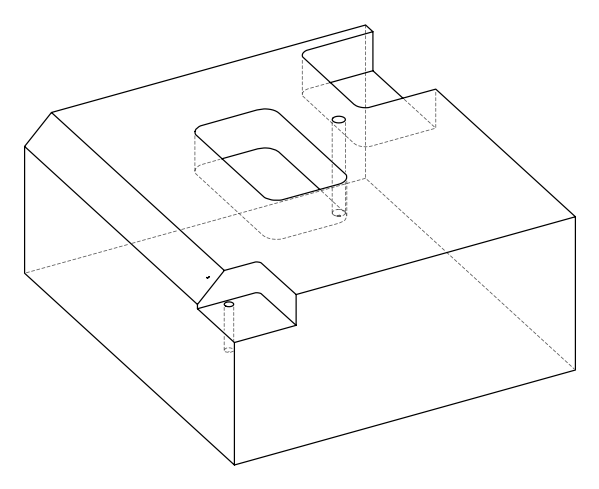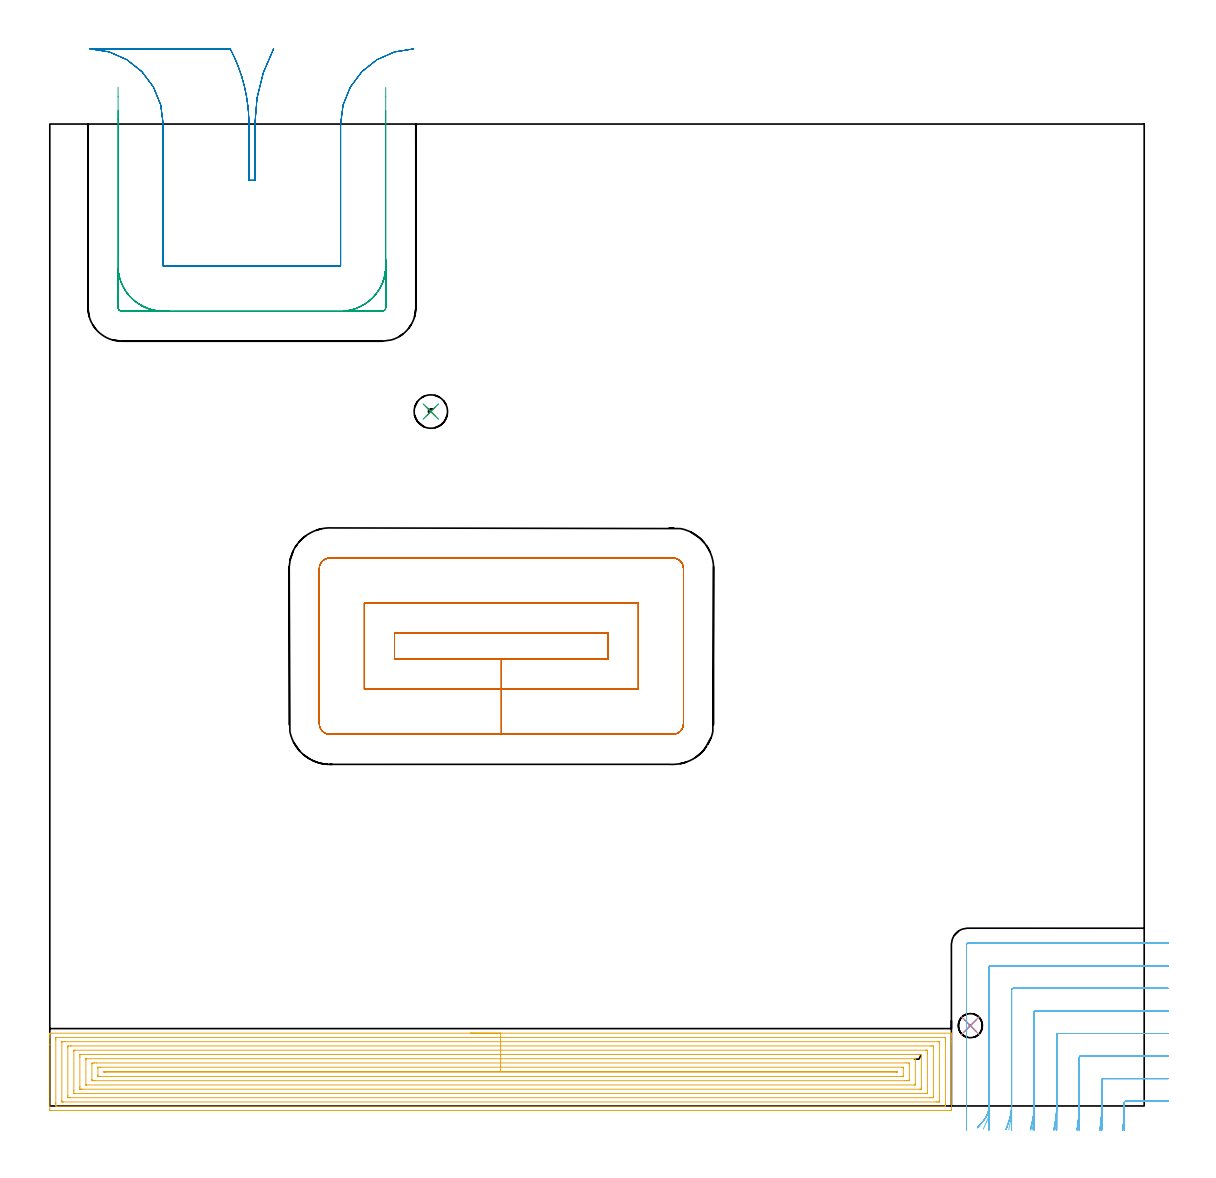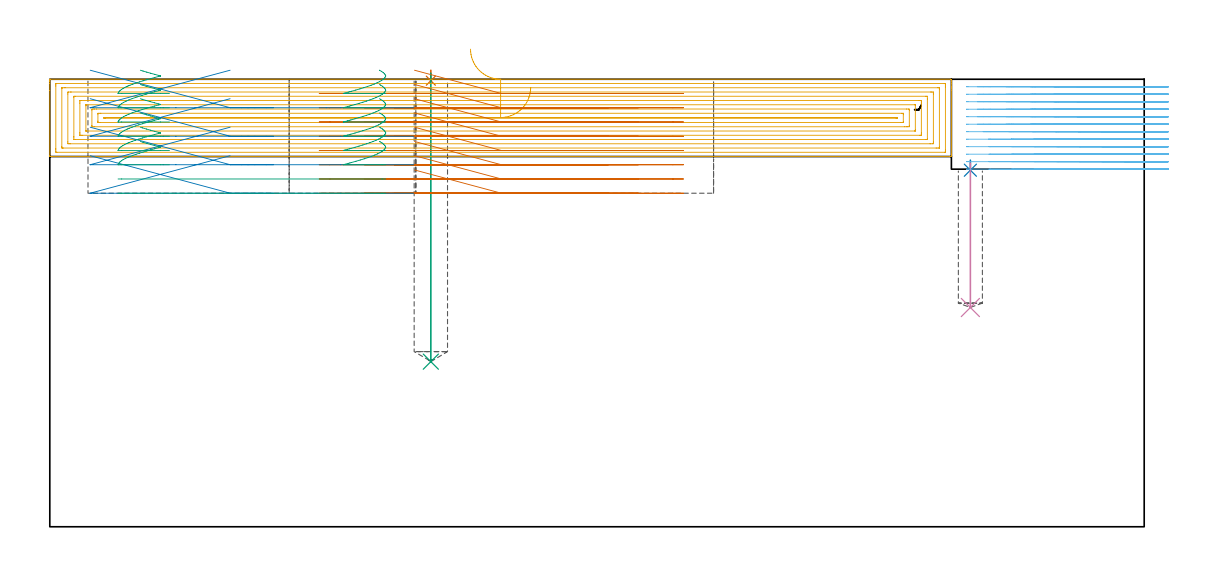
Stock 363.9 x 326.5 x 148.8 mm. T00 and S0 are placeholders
(PLAN: 9 operations, 7 tool changes, 62.7 min)
(1 SPOT_DRILL | STEP1POCKET | NXT0321_9005460120000 | 0.03 min | 1 mm3)
(2 SPOT_DRILL_1 | STEP1POCKET_1 | NXT0321_9005460120000 | 0.03 min | 3255 mm3)
(3 DRILL_BLIND_HOLE_INTO_CENTER | STEP1POCKET | UGT0301_506 | 0.39 min | 8843 mm3)
(4 DRILL_BLIND_HOLE_INTO_CENTER_1 | STEP1POCKET_1 | NXT0301_051 | 0.2 min | 2279 mm3)
(5 AREA_MILL | FG_CHAMFER_SURFACE | UGT0205_001 | 24.21 min | 101727 mm3)
(6 MILL_CORNER_NOTCH_RECTANGULAR | CORNER_NOTCH_RECTANGULAR | NXT0201_013 | Follow Part, ap 2.5, ae 75% | 16.82 min | 107083 mm3)
(7 MILL_RECTANGULAR_POCKET | POCKET_RECTANGULAR_STRAIGHT | UGT0201_094 | Follow Part, ap 5, ae 75% | 13.44 min | 414448 mm3)
(8 MILL_RECTANGULAR_POCKET_1 | POCKET_RECTANGULAR_STRAIGHT_1 | UGT0201_021 | Follow Part, ap 12.5, ae 75% | 4.36 min | 286259 mm3)
(9 MILL_SLOT | SLOT_PARTIAL_RECTANGULAR | UGT0201_094 | Follow Part, ap 5, ae 75% | 3.25 min | 9981 mm3)
(TOOL NXT0321_9005460120000 | NC Spot Drill, 142deg, 12mm, Carbide, Uncoated | D12 PA142 FL30 Z2)
(TOOL UGT0301_506 | Carbide Drill 11.1 mm | D11.1 PA118 FL94 Z2)
(TOOL NXT0301_051 | Carbide Drill 8mm [860.1-0800-040A1-MM 2214] | D8 PA140 FL53 Z2)
(TOOL UGT0205_001 | Chamfer Mill 20 x 3 x 45 deg. | D20 FL50 Z2)
(TOOL NXT0201_013 | ENDMILL 10mm | D10 FL30 Z4)
(TOOL UGT0201_094 | End mill 20 mm | D20 FL38 Z4)
(TOOL UGT0201_021 | End Mill 50 mm R6 | D50 R6 FL50 Z4)
(OP 1 SPOT_DRILL)
G17 G21 G94 G90
T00 M6
G54
G17 G0 G90 X126.7 Y230.9 S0 M3
G43 Z158.8 H0
G94 G81 G98 Z148.322 F250. R151.8
G80
M5
M2
(OP 2 SPOT_DRILL_1)
G17 G21 G94 G90
T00 M6
G54
G17 G0 G90 X306.1 Y26.7 S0 M3
G43 Z158.8 H0
G94 G81 G98 Z118.556 F250. R121.9
G80
M5
M2
(OP 3 DRILL_BLIND_HOLE_INTO_CENTER)
G17 G21 G94 G90
T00 M6
G54
G17 G0 G90 X126.7 Y230.9 S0 M3
G43 Z158.8 H0
G94 G81 G98 Z54.9 F250. R150.8
G80
M5
M2
(OP 4 DRILL_BLIND_HOLE_INTO_CENTER_1)
G17 G21 G94 G90
T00 M6
G54
G17 G0 G90 X306.1 Y26.7 S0 M3
G43 Z158.8 H1
G94 G81 G98 Z72.9 F250. R120.9
G80
M5
M2
(OP 5 AREA_MILL)
G17 G21 G94 G90
T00 M6
G54
G17 G0 G90 X139.9 Y24.2 S1061 M3
G43 Z158.8 H0
G94 G1 X139.938 Z157.928 F250.
X140.052 Z157.063
X140.241 Z156.212
X140.503 Z155.38
X140.837 Z154.574
X141.24 Z153.8
X141.708 Z153.064
X142.24 Z152.372
X142.829 Z151.729
X143.472 Z151.139
X144.164 Z150.608
X144.9 Z150.14
X145.674 Z149.737
X146.48 Z149.403
X147.312 Z149.141
X148.164 Z148.952
X149.028 Z148.838
X149.9 Z148.8
X299.625
X299.79 Y24.205 Z148.795
X299.793 Y24.185 Z148.776
X299.8 Y23.817 Z148.416
Y23.541 Z148.14
Y22.836 Z147.431
Y21.6 Z146.197
Y21.069 Z145.663
Y20.451 Z145.046
Y-0.754 Z123.844
X299.797 Y-1.019 Z123.578
X299.791 Y-1.492 Z123.106
X299.657 Y-1.496 Z123.102
X299.175 Y-1.5 Z123.1
X0.625
X0.214 Y-1.496 Z123.102
X0.01 Y-1.492 Z123.106
X0. Y-1.285 Z123.313
Y20.451 Z145.046
Y22.836 Z147.431
Y23.541 Z148.14
Y23.817 Z148.416
X0.007 Y24.185 Z148.776
X0.009 Y24.197 Z148.788
X0.178 Y24.2 Z148.8
X149.9
Y22.786 Z147.386
X297.439 Y22.785 Z147.385
X297.778 Y22.779 Z147.379
X297.79 Y22.669 Z147.269
X297.797 Y22.431 Z147.031
X297.799 Y21.952 Z146.552
X297.8 Y21.544 Z146.144
Y0.748 Z125.348
X297.798 Y0.341 Z124.941
X297.79 Y-0.068 Z124.532
X297.787 Y-0.08 Z124.52
X297.781 Y-0.082 Z124.518
X297.756 Y-0.084 Z124.516
X297.703 Y-0.085 Z124.515
X297.598 Y-0.086 Z124.514
X2.361 Y-0.085 Z124.515
X2.022 Y-0.079 Z124.521
X2.01 Y0.031 Z124.631
X2.003 Y0.269 Z124.869
X2.001 Y0.748 Z125.348
X2. Y1.156 Z125.756
Y21.952 Z146.552
X2.002 Y22.359 Z146.959
X2.01 Y22.768 Z147.368
X2.013 Y22.78 Z147.38
X2.019 Y22.782 Z147.382
X2.044 Y22.784 Z147.384
X2.097 Y22.785 Z147.385
X2.202 Y22.786 Z147.386
X149.9
Y21.371 Z145.971
X295.294
X295.599 Y21.369 Z145.969
X295.701 Y21.368 Z145.968
X295.774 Y21.365 Z145.965
X295.79 Y21.267 Z145.867
X295.795 Y21.069 Z145.669
X295.799 Y20.872 Z145.472
Y1.631 Z126.231
X295.797 Y1.436 Z126.036
X295.79 Y1.368 Z125.968
X295.782 Y1.335 Z125.935
X295.752 Y1.334 Z125.934
X295.599 Y1.331 Z125.931
X295.011 Y1.329 Z125.929
X294.705
X4.506
X4.201 Y1.331 Z125.931
X4.099 Y1.332 Z125.932
X4.026 Y1.335 Z125.935
X4.01 Y1.433 Z126.033
X4.005 Y1.631 Z126.231
X4.001 Y1.829 Z126.429
Y21.069 Z145.669
X4.003 Y21.264 Z145.864
X4.01 Y21.332 Z145.932
X4.018 Y21.365 Z145.965
X4.048 Y21.366 Z145.966
X4.201 Y21.369 Z145.969
X4.789 Y21.371 Z145.971
X5.095
X149.9
Y19.957 Z144.557
X292.918
X293.15 Y19.956 Z144.556
X293.671 Y19.95 Z144.55
X293.79 Y19.946 Z144.546
X293.794 Y19.74 Z144.34
X293.8 Y19.313 Z143.913
Y3.41 Z128.01
X293.794 Y2.962 Z127.562
X293.79 Y2.751 Z127.351
X293.576 Y2.747 Z127.347
X292.918 Y2.743 Z127.343
X292.687
X6.882
X6.65 Y2.744 Z127.344
X6.129 Y2.75 Z127.35
X6.01 Y2.754 Z127.354
X6.006 Y2.96 Z127.56
X6. Y3.387 Z127.987
Y19.29 Z143.89
X6.006 Y19.738 Z144.338
X6.01 Y19.949 Z144.549
X6.224 Y19.953 Z144.553
X6.882 Y19.957 Z144.557
X7.113
X149.9
Y18.543 Z143.143
X291.256
X291.509 Y18.541 Z143.141
X291.677 Y18.538 Z143.138
X291.791 Y18.534 Z143.134
X291.793 Y18.512 Z143.112
X291.796 Y18.418 Z143.018
X291.8 Y17.756 Z142.356
Y17.535 Z142.135
Y4.503 Z129.103
X291.797 Y4.282 Z128.882
X291.794 Y4.199 Z128.799
X291.791 Y4.165 Z128.765
X291.635 Y4.161 Z128.761
X291.383 Y4.158 Z128.758
X8.544 Y4.157 Z128.757
X8.291 Y4.159 Z128.759
X8.123 Y4.162 Z128.762
X8.009 Y4.166 Z128.766
X8.007 Y4.188 Z128.788
X8.004 Y4.282 Z128.882
X8. Y4.944 Z129.544
Y5.165 Z129.765
Y18.197 Z142.797
X8.003 Y18.418 Z143.018
X8.006 Y18.501 Z143.101
X8.009 Y18.535 Z143.135
X8.165 Y18.539 Z143.139
X8.417 Y18.542 Z143.142
X149.9 Y18.543 Z143.143
Y17.129 Z141.729
X288.859
X289.342 Y17.127 Z141.727
X289.759 Y17.123 Z141.723
X289.79 Y17.121 Z141.721
X289.796 Y17.087 Z141.687
X289.799 Y16.651 Z141.251
X289.8 Y16.199 Z140.799
Y6.48 Z131.08
X289.798 Y6.049 Z130.649
X289.792 Y5.604 Z130.204
X289.787 Y5.578 Z130.178
X289.764 Y5.576 Z130.176
X289.705 Y5.573 Z130.173
X289.584 Y5.572 Z130.172
X289.342 Y5.571 Z130.171
X10.941
X10.458 Y5.573 Z130.173
X10.041 Y5.577 Z130.177
X10.01 Y5.579 Z130.179
X10.004 Y5.613 Z130.213
X10.001 Y6.049 Z130.649
X10. Y6.501 Z131.101
Y16.22 Z140.82
X10.002 Y16.651 Z141.251
X10.008 Y17.096 Z141.696
X10.014 Y17.122 Z141.722
X10.036 Y17.124 Z141.724
X10.095 Y17.127 Z141.727
X10.216 Y17.128 Z141.728
X10.458 Y17.129 Z141.729
X149.9
Y15.715 Z140.315
X287.609 Y15.714 Z140.314
X287.751 Y15.71 Z140.31
X287.781 Y15.708 Z140.308
X287.79 Y15.694 Z140.294
X287.796 Y15.667 Z140.267
X287.799 Y15.639 Z140.239
Y7.331 Z131.931
X287.796 Y7.169 Z131.769
X287.79 Y7.041 Z131.641
X287.782 Y6.991 Z131.591
X287.764 Y6.99 Z131.59
X287.555 Y6.986 Z131.586
X12.191
X12.049 Y6.99 Z131.59
X12.019 Y6.992 Z131.592
X12.01 Y7.006 Z131.606
X12.004 Y7.033 Z131.633
X12.001 Y7.061 Z131.661
Y15.369 Z139.969
X12.004 Y15.531 Z140.131
X12.01 Y15.66 Z140.26
X12.018 Y15.709 Z140.309
X12.036 Y15.71 Z140.31
X12.245 Y15.714 Z140.314
X149.9 Y15.715 Z140.315
Y14.3 Z138.9
X284.873
X285.466 Y14.298 Z138.898
X285.767 Y14.293 Z138.893
X285.797 Y14.001 Z138.601
X285.799 Y13.969 Z138.569
Y8.699 Z133.299
X285.798 Y8.668 Z133.268
X285.767 Y8.407 Z133.007
X285.175 Y8.401 Z133.001
X284.873 Y8.4 Z133.
X284.283
X14.927
X14.334 Y8.402 Z133.002
X14.033 Y8.407 Z133.007
X14.003 Y8.699 Z133.299
X14.001 Y8.731 Z133.331
Y14.001 Z138.601
X14.002 Y14.032 Z138.632
X14.033 Y14.293 Z138.893
X14.625 Y14.299 Z138.899
X14.927 Y14.3 Z138.9
X15.518
X149.9
Y12.886 Z137.486
X283.32 Y12.885 Z137.485
X283.771 Y12.88 Z137.48
X283.79 Y12.879 Z137.479
X283.794 Y12.853 Z137.453
X283.798 Y12.79 Z137.39
X283.799 Y12.664 Z137.264
X283.8 Y12.411 Z137.011
X283.798 Y10.113 Z134.713
X283.795 Y9.937 Z134.537
X283.79 Y9.849 Z134.449
X283.781 Y9.82 Z134.42
X283.741 Y9.818 Z134.418
X283.085 Y9.814 Z134.414
X282.852
X16.715
X16.48 Y9.815 Z134.415
X16.029 Y9.82 Z134.42
X16.01 Y9.821 Z134.421
X16.006 Y9.847 Z134.447
X16.002 Y9.91 Z134.51
X16. Y10.036 Z134.636
Y10.289 Z134.889
X16.002 Y12.587 Z137.187
X16.005 Y12.763 Z137.363
X16.01 Y12.851 Z137.451
X16.019 Y12.88 Z137.48
X16.059 Y12.882 Z137.482
X16.715 Y12.886 Z137.486
X16.948
X149.9
Y11.472 Z136.072
X281.298 Y11.471 Z136.071
X281.421 Y11.47 Z136.07
X281.667 Y11.465 Z136.065
X281.79 Y11.458 Z136.058
X281.792 Y11.421 Z136.021
X281.79 Y11.35 Z135.95
X281.782 Y11.235 Z135.835
X281.545 Y11.23 Z135.83
X281.42 Y11.229 Z135.829
X18.502
X18.379 Y11.23 Z135.83
X18.133 Y11.235 Z135.835
X18.01 Y11.242 Z135.842
X18.008 Y11.279 Z135.879
X18.01 Y11.35 Z135.95
X18.018 Y11.465 Z136.065
X18.256 Y11.47 Z136.07
X18.38 Y11.471 Z136.071
X149.9 Y11.472 Z136.072
X150.772 Z136.11
X151.636 Z136.224
X152.488 Z136.413
X153.32 Z136.675
X154.126 Z137.009
X154.9 Z137.412
X155.636 Z137.88
X156.328 Z138.412
X156.971 Z139.001
X157.56 Z139.644
X158.092 Z140.336
X158.56 Z141.072
X158.963 Z141.846
X159.297 Z142.652
X159.559 Z143.484
X159.748 Z144.336
X159.862 Z145.2
X159.9 Z146.072
G0 Z158.8
M5
M2
(OP 6 MILL_CORNER_NOTCH_RECTANGULAR)
G17 G21 G94 G90
T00 M6
G54
G17 G0 G90 X371.9 Y1.6 S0 M3
G43 Z158.801 H0
Z146.309
G94 G1 X368.9 F250.
X357.796 F500.
G3 X357.3 Y1.104 R0.5
G1 Y-0.027
G2 X357.064 Y-5. R52.5
G1 X356.78 Y-7.987 F250.
G0 Z158.801
X371.9 Y9.1
Z146.309
G1 X368.9
X350.296 F500.
G3 X349.8 Y8.604 R0.5
G1 Y-0.027
G2 X349.524 Y-5. R45.
G1 X349.193 Y-7.982 F250.
G0 Z158.801
X371.9 Y16.6
Z146.309
G1 X368.9
X342.796 F500.
G3 X342.3 Y16.104 R0.5
G1 Y-0.027
G2 X341.969 Y-5. R37.5
G1 X341.571 Y-7.974 F250.
G0 Z158.801
X371.9 Y24.1
Z146.309
G1 X368.9
X335.296 F500.
G3 X334.8 Y23.604 R0.5
G1 Y-0.027
G2 X334.385 Y-5. R30.
G1 X333.888 Y-7.958 F250.
G0 Z158.801
X371.9 Y31.6
Z146.309
G1 X368.9
X327.797 F500.
G3 X327.3 Y31.103 R0.5
G1 Y-0.027
G2 X326.744 Y-5. R22.5
G1 X326.08 Y-7.926 F250.
G0 Z158.801
X371.9 Y39.1
Z146.309
G1 X368.9
X320.297 F500.
G3 X319.8 Y38.603 R0.5
G1 Y-0.027
G2 X318.952 Y-5. R15.
G1 X317.957 Y-7.83 F250.
G0 Z158.801
X371.9 Y46.6
Z146.309
G1 X368.9
X312.797 F500.
G3 X312.3 Y46.103 R0.5
G1 Y-0.027
G2 X310.414 Y-5. R7.5
G1 X308.425 Y-7.246 F250.
G0 Z158.801
X371.9 Y54.1
Z146.309
G1 X368.9
X305.3 F500.
G3 X304.8 Y53.6 R0.5
G1 Y-0.027
Y-3.027 F250.
G0 Z158.801
X371.9 Y1.6
Z143.817
G1 X368.9
X357.796 F500.
G3 X357.3 Y1.104 R0.5
G1 Y-0.027
G2 X357.064 Y-5. R52.5
G1 X356.78 Y-7.987 F250.
G0 Z158.801
X371.9 Y9.1
Z143.817
G1 X368.9
X350.296 F500.
G3 X349.8 Y8.604 R0.5
G1 Y-0.027
G2 X349.524 Y-5. R45.
G1 X349.193 Y-7.982 F250.
G0 Z158.801
X371.9 Y16.6
Z143.817
G1 X368.9
X342.796 F500.
G3 X342.3 Y16.104 R0.5
G1 Y-0.027
G2 X341.969 Y-5. R37.5
G1 X341.571 Y-7.974 F250.
G0 Z158.801
X371.9 Y24.1
Z143.817
G1 X368.9
X335.296 F500.
G3 X334.8 Y23.604 R0.5
G1 Y-0.027
G2 X334.385 Y-5. R30.
G1 X333.888 Y-7.958 F250.
G0 Z158.801
X371.9 Y31.6
Z143.817
G1 X368.9
X327.797 F500.
G3 X327.3 Y31.103 R0.5
G1 Y-0.027
G2 X326.744 Y-5. R22.5
G1 X326.08 Y-7.926 F250.
G0 Z158.801
X371.9 Y39.1
Z143.817
G1 X368.9
X320.297 F500.
G3 X319.8 Y38.603 R0.5
G1 Y-0.027
G2 X318.952 Y-5. R15.
G1 X317.957 Y-7.83 F250.
G0 Z158.801
X371.9 Y46.6
Z143.817
G1 X368.9
X312.797 F500.
G3 X312.3 Y46.103 R0.5
G1 Y-0.027
G2 X310.414 Y-5. R7.5
G1 X308.425 Y-7.246 F250.
G0 Z158.801
X371.9 Y54.1
Z143.817
G1 X368.9
X305.3 F500.
G3 X304.8 Y53.6 R0.5
G1 Y-0.027
Y-3.027 F250.
G0 Z158.801
X371.9 Y1.6
Z141.325
G1 X368.9
X357.796 F500.
G3 X357.3 Y1.104 R0.5
G1 Y-0.027
G2 X357.064 Y-5. R52.5
G1 X356.78 Y-7.987 F250.
G0 Z158.801
X371.9 Y9.1
Z141.325
G1 X368.9
X350.296 F500.
G3 X349.8 Y8.604 R0.5
G1 Y-0.027
G2 X349.524 Y-5. R45.
G1 X349.193 Y-7.982 F250.
G0 Z158.801
X371.9 Y16.6
Z141.325
G1 X368.9
X342.796 F500.
G3 X342.3 Y16.104 R0.5
G1 Y-0.027
G2 X341.969 Y-5. R37.5
G1 X341.571 Y-7.974 F250.
G0 Z158.801
X371.9 Y24.1
Z141.325
G1 X368.9
X335.296 F500.
G3 X334.8 Y23.604 R0.5
G1 Y-0.027
G2 X334.385 Y-5. R30.
G1 X333.888 Y-7.958 F250.
G0 Z158.801
X371.9 Y31.6
Z141.325
G1 X368.9
X327.797 F500.
G3 X327.3 Y31.103 R0.5
G1 Y-0.027
G2 X326.744 Y-5. R22.5
G1 X326.08 Y-7.926 F250.
G0 Z158.801
X371.9 Y39.1
Z141.325
G1 X368.9
X320.297 F500.
G3 X319.8 Y38.603 R0.5
G1 Y-0.027
G2 X318.952 Y-5. R15.
G1 X317.957 Y-7.83 F250.
G0 Z158.801
X371.9 Y46.6
Z141.325
G1 X368.9
X312.797 F500.
G3 X312.3 Y46.103 R0.5
G1 Y-0.027
G2 X310.414 Y-5. R7.5
G1 X308.425 Y-7.246 F250.
G0 Z158.801
X371.9 Y54.1
Z141.325
G1 X368.9
X305.3 F500.
G3 X304.8 Y53.6 R0.5
G1 Y-0.027
Y-3.027 F250.
G0 Z158.801
X371.9 Y1.6
Z138.834
G1 X368.9
X357.796 F500.
G3 X357.3 Y1.104 R0.5
G1 Y-0.027
G2 X357.064 Y-5. R52.5
G1 X356.78 Y-7.987 F250.
G0 Z158.801
X371.9 Y9.1
Z138.834
G1 X368.9
X350.296 F500.
G3 X349.8 Y8.604 R0.5
G1 Y-0.027
G2 X349.524 Y-5. R45.
G1 X349.193 Y-7.982 F250.
G0 Z158.801
X371.9 Y16.6
Z138.834
G1 X368.9
X342.796 F500.
G3 X342.3 Y16.104 R0.5
G1 Y-0.027
G2 X341.969 Y-5. R37.5
G1 X341.571 Y-7.974 F250.
G0 Z158.801
X371.9 Y24.1
Z138.834
G1 X368.9
X335.296 F500.
G3 X334.8 Y23.604 R0.5
G1 Y-0.027
G2 X334.385 Y-5. R30.
G1 X333.888 Y-7.958 F250.
G0 Z158.801
X371.9 Y31.6
Z138.834
G1 X368.9
X327.797 F500.
G3 X327.3 Y31.103 R0.5
G1 Y-0.027
G2 X326.744 Y-5. R22.5
G1 X326.08 Y-7.926 F250.
G0 Z158.801
X371.9 Y39.1
Z138.834
G1 X368.9
X320.297 F500.
G3 X319.8 Y38.603 R0.5
G1 Y-0.027
G2 X318.952 Y-5. R15.
G1 X317.957 Y-7.83 F250.
G0 Z158.801
X371.9 Y46.6
Z138.834
G1 X368.9
X312.797 F500.
G3 X312.3 Y46.103 R0.5
G1 Y-0.027
G2 X310.414 Y-5. R7.5
G1 X308.425 Y-7.246 F250.
G0 Z158.801
X371.9 Y54.1
Z138.834
G1 X368.9
X305.3 F500.
G3 X304.8 Y53.6 R0.5
G1 Y-0.027
Y-3.027 F250.
G0 Z158.801
X371.9 Y1.6
Z136.342
G1 X368.9
X357.796 F500.
G3 X357.3 Y1.104 R0.5
G1 Y-0.027
G2 X357.064 Y-5. R52.5
G1 X356.78 Y-7.987 F250.
G0 Z158.801
X371.9 Y9.1
Z136.342
G1 X368.9
X350.296 F500.
G3 X349.8 Y8.604 R0.5
G1 Y-0.027
G2 X349.524 Y-5. R45.
G1 X349.193 Y-7.982 F250.
G0 Z158.801
X371.9 Y16.6
Z136.342
G1 X368.9
X342.796 F500.
G3 X342.3 Y16.104 R0.5
G1 Y-0.027
G2 X341.969 Y-5. R37.5
G1 X341.571 Y-7.974 F250.
G0 Z158.801
X371.9 Y24.1
Z136.342
G1 X368.9
X335.296 F500.
G3 X334.8 Y23.604 R0.5
G1 Y-0.027
G2 X334.385 Y-5. R30.
G1 X333.888 Y-7.958 F250.
G0 Z158.801
X371.9 Y31.6
Z136.342
G1 X368.9
X327.797 F500.
G3 X327.3 Y31.103 R0.5
G1 Y-0.027
G2 X326.744 Y-5. R22.5
G1 X326.08 Y-7.926 F250.
G0 Z158.801
X371.9 Y39.1
Z136.342
G1 X368.9
X320.297 F500.
G3 X319.8 Y38.603 R0.5
G1 Y-0.027
G2 X318.952 Y-5. R15.
G1 X317.957 Y-7.83 F250.
G0 Z158.801
X371.9 Y46.6
Z136.342
G1 X368.9
X312.797 F500.
G3 X312.3 Y46.103 R0.5
G1 Y-0.027
G2 X310.414 Y-5. R7.5
G1 X308.425 Y-7.246 F250.
G0 Z158.801
X371.9 Y54.1
Z136.342
G1 X368.9
X305.3 F500.
G3 X304.8 Y53.6 R0.5
G1 Y-0.027
Y-3.027 F250.
G0 Z158.801
X371.9 Y1.6
Z133.85
G1 X368.9
X357.796 F500.
G3 X357.3 Y1.104 R0.5
G1 Y-0.027
G2 X357.064 Y-5. R52.5
G1 X356.78 Y-7.987 F250.
G0 Z158.801
X371.9 Y9.1
Z133.85
G1 X368.9
X350.296 F500.
G3 X349.8 Y8.604 R0.5
G1 Y-0.027
G2 X349.524 Y-5. R45.
G1 X349.193 Y-7.982 F250.
G0 Z158.801
X371.9 Y16.6
Z133.85
G1 X368.9
X342.796 F500.
G3 X342.3 Y16.104 R0.5
G1 Y-0.027
G2 X341.969 Y-5. R37.5
G1 X341.571 Y-7.974 F250.
G0 Z158.801
X371.9 Y24.1
Z133.85
G1 X368.9
X335.296 F500.
G3 X334.8 Y23.604 R0.5
G1 Y-0.027
G2 X334.385 Y-5. R30.
G1 X333.888 Y-7.958 F250.
G0 Z158.801
X371.9 Y31.6
Z133.85
G1 X368.9
X327.797 F500.
G3 X327.3 Y31.103 R0.5
G1 Y-0.027
G2 X326.744 Y-5. R22.5
G1 X326.08 Y-7.926 F250.
G0 Z158.801
X371.9 Y39.1
Z133.85
G1 X368.9
X320.297 F500.
G3 X319.8 Y38.603 R0.5
G1 Y-0.027
G2 X318.952 Y-5. R15.
G1 X317.957 Y-7.83 F250.
G0 Z158.801
X371.9 Y46.6
Z133.85
G1 X368.9
X312.797 F500.
G3 X312.3 Y46.103 R0.5
G1 Y-0.027
G2 X310.414 Y-5. R7.5
G1 X308.425 Y-7.246 F250.
G0 Z158.801
X371.9 Y54.1
Z133.85
G1 X368.9
X305.3 F500.
G3 X304.8 Y53.6 R0.5
G1 Y-0.027
Y-3.027 F250.
G0 Z158.801
X371.9 Y1.6
Z131.359
G1 X368.9
X357.796 F500.
G3 X357.3 Y1.104 R0.5
G1 Y-1.877
G2 X357.207 Y-5. R52.5
G1 X357.029 Y-7.995 F250.
G0 Z158.801
X371.9 Y9.1
Z131.359
G1 X368.9
X350.296 F500.
G3 X349.8 Y8.604 R0.5
G1 Y-1.877
G2 X349.691 Y-5. R45.
G1 X349.483 Y-7.993 F250.
G0 Z158.801
X371.9 Y16.6
Z131.359
G1 X368.9
X342.796 F500.
G3 X342.3 Y16.104 R0.5
G1 Y-1.877
G2 X342.17 Y-5. R37.5
G1 X341.92 Y-7.99 F250.
G0 Z158.801
X371.9 Y24.1
Z131.359
G1 X368.9
X335.296 F500.
G3 X334.8 Y23.604 R0.5
G1 Y-1.877
G2 X334.637 Y-5. R30.
G1 X334.325 Y-7.984 F250.
G0 Z158.801
X371.9 Y31.6
Z131.359
G1 X368.9
X327.797 F500.
G3 X327.3 Y31.103 R0.5
G1 Y-1.877
G2 X327.082 Y-5. R22.5
G1 X326.666 Y-7.971 F250.
G0 Z158.801
X371.9 Y39.1
Z131.359
G1 X368.9
X320.297 F500.
G3 X319.8 Y38.603 R0.5
G1 Y-1.877
G2 X319.471 Y-5. R15.
G1 X318.847 Y-7.934 F250.
G0 Z158.801
X371.9 Y46.6
Z131.359
G1 X368.9
X312.797 F500.
G3 X312.3 Y46.103 R0.5
G1 Y-1.877
G2 X311.619 Y-5. R7.5
G1 X310.37 Y-7.728 F250.
G0 Z158.801
X371.9 Y54.1
Z131.359
G1 X368.9
X305.3 F500.
G3 X304.8 Y53.6 R0.5
G1 Y-1.877
Y-4.877 F250.
G0 Z158.801
X371.9 Y1.6
Z128.867
G1 X368.9
X357.796 F500.
G3 X357.3 Y1.104 R0.5
G1 Y-4.539
G2 X357.298 Y-5. R52.5
G1 X357.272 Y-8. F250.
G0 Z158.801
X371.9 Y9.1
Z128.867
G1 X368.9
X350.296 F500.
G3 X349.8 Y8.604 R0.5
G1 Y-4.539
G2 X349.798 Y-5. R45.
G1 X349.767 Y-8. F250.
G0 Z158.801
X371.9 Y16.6
Z128.867
G1 X368.9
X342.796 F500.
G3 X342.3 Y16.104 R0.5
G1 Y-4.539
G2 X342.297 Y-5. R37.5
G1 X342.26 Y-8. F250.
G0 Z158.801
X371.9 Y24.1
Z128.867
G1 X368.9
X335.296 F500.
G3 X334.8 Y23.604 R0.5
G1 Y-4.539
G2 X334.796 Y-5. R30.
G1 X334.75 Y-8. F250.
G0 Z158.801
X371.9 Y31.6
Z128.867
G1 X368.9
X327.797 F500.
G3 X327.3 Y31.103 R0.5
G1 Y-4.539
G2 X327.295 Y-5. R22.5
G1 X327.234 Y-7.999 F250.
G0 Z158.801
X371.9 Y39.1
Z128.867
G1 X368.9
X320.297 F500.
G3 X319.8 Y38.603 R0.5
G1 Y-4.539
G2 X319.793 Y-5. R15.
G1 X319.701 Y-7.999 F250.
G0 Z158.801
X371.9 Y46.6
Z128.867
G1 X368.9
X312.797 F500.
G3 X312.3 Y46.103 R0.5
G1 Y-4.539
G2 X312.286 Y-5. R7.5
G1 X312.101 Y-7.994 F250.
G0 Z158.801
X371.9 Y54.1
Z128.867
G1 X368.9
X305.3 F500.
G3 X304.8 Y53.6 R0.5
G1 Y-4.539
Y-7.539 F250.
G0 Z158.801
X371.9 Y1.6
Z126.375
G1 X368.9
X357.796 F500.
G3 X357.3 Y1.104 R0.5
G1 Y-5.
Y-8. F250.
G0 Z158.801
X371.9 Y9.1
Z126.375
G1 X368.9
X350.296 F500.
G3 X349.8 Y8.604 R0.5
G1 Y-5.
Y-8. F250.
G0 Z158.801
X371.9 Y16.6
Z126.375
G1 X368.9
X342.796 F500.
G3 X342.3 Y16.104 R0.5
G1 Y-5.
Y-8. F250.
G0 Z158.801
X371.9 Y24.1
Z126.375
G1 X368.9
X335.296 F500.
G3 X334.8 Y23.604 R0.5
G1 Y-5.
Y-8. F250.
G0 Z158.801
X371.9 Y31.6
Z126.375
G1 X368.9
X327.797 F500.
G3 X327.3 Y31.103 R0.5
G1 Y-5.
Y-8. F250.
G0 Z158.801
X371.9 Y39.1
Z126.375
G1 X368.9
X320.297 F500.
G3 X319.8 Y38.603 R0.5
G1 Y-5.
Y-8. F250.
G0 Z158.801
X371.9 Y46.6
Z126.375
G1 X368.9
X312.797 F500.
G3 X312.3 Y46.103 R0.5
G1 Y-5.
Y-8. F250.
G0 Z158.801
X371.9 Y54.1
Z126.375
G1 X368.9
X305.3 F500.
G3 X304.8 Y53.6 R0.5
G1 Y-5.
Y-8. F250.
G0 Z158.801
X371.9 Y1.6
Z123.883
G1 X368.9
X357.796 F500.
G3 X357.3 Y1.104 R0.5
G1 Y-5.
Y-8. F250.
G0 Z158.801
X371.9 Y9.1
Z123.883
G1 X368.9
X350.296 F500.
G3 X349.8 Y8.604 R0.5
G1 Y-5.
Y-8. F250.
G0 Z158.801
X371.9 Y16.6
Z123.883
G1 X368.9
X342.796 F500.
G3 X342.3 Y16.104 R0.5
G1 Y-5.
Y-8. F250.
G0 Z158.801
X371.9 Y24.1
Z123.883
G1 X368.9
X335.296 F500.
G3 X334.8 Y23.604 R0.5
G1 Y-5.
Y-8. F250.
G0 Z158.801
X371.9 Y31.6
Z123.883
G1 X368.9
X327.797 F500.
G3 X327.3 Y31.103 R0.5
G1 Y-5.
Y-8. F250.
G0 Z158.801
X371.9 Y39.1
Z123.883
G1 X368.9
X320.297 F500.
G3 X319.8 Y38.603 R0.5
G1 Y-5.
Y-8. F250.
G0 Z158.801
X371.9 Y46.6
Z123.883
G1 X368.9
X312.797 F500.
G3 X312.3 Y46.103 R0.5
G1 Y-5.
Y-8. F250.
G0 Z158.801
X371.9 Y54.1
Z123.883
G1 X368.9
X305.3 F500.
G3 X304.8 Y53.6 R0.5
G1 Y-5.
Y-8. F250.
G0 Z158.801
X371.9 Y1.6
Z121.392
G1 X368.9
X357.796 F500.
G3 X357.3 Y1.104 R0.5
G1 Y-5.
Y-8. F250.
G0 Z158.801
X371.9 Y9.1
Z121.392
G1 X368.9
X350.296 F500.
G3 X349.8 Y8.604 R0.5
G1 Y-5.
Y-8. F250.
G0 Z158.801
X371.9 Y16.6
Z121.392
G1 X368.9
X342.796 F500.
G3 X342.3 Y16.104 R0.5
G1 Y-5.
Y-8. F250.
G0 Z158.801
X371.9 Y24.1
Z121.392
G1 X368.9
X335.296 F500.
G3 X334.8 Y23.604 R0.5
G1 Y-5.
Y-8. F250.
G0 Z158.801
X371.9 Y31.6
Z121.392
G1 X368.9
X327.797 F500.
G3 X327.3 Y31.103 R0.5
G1 Y-5.
Y-8. F250.
G0 Z158.801
X371.9 Y39.1
Z121.392
G1 X368.9
X320.297 F500.
G3 X319.8 Y38.603 R0.5
G1 Y-5.
Y-8. F250.
G0 Z158.801
X371.9 Y46.6
Z121.392
G1 X368.9
X312.797 F500.
G3 X312.3 Y46.103 R0.5
G1 Y-5.
Y-8. F250.
G0 Z158.801
X371.9 Y54.1
Z121.392
G1 X368.9
X305.3 F500.
G3 X304.8 Y53.6 R0.5
G1 Y-5.
Y-8. F250.
G0 Z158.801
X371.9 Y1.6
Z118.9
G1 X368.9
X357.796 F500.
G3 X357.3 Y1.104 R0.5
G1 Y-5.
Y-8. F250.
G0 Z158.801
X371.9 Y9.1
Z118.9
G1 X368.9
X350.296 F500.
G3 X349.8 Y8.604 R0.5
G1 Y-5.
Y-8. F250.
G0 Z158.801
X371.9 Y16.6
Z118.9
G1 X368.9
X342.796 F500.
G3 X342.3 Y16.104 R0.5
G1 Y-5.
Y-8. F250.
G0 Z158.801
X371.9 Y24.1
Z118.9
G1 X368.9
X335.296 F500.
G3 X334.8 Y23.604 R0.5
G1 Y-5.
Y-8. F250.
G0 Z158.801
X371.9 Y31.6
Z118.9
G1 X368.9
X327.797 F500.
G3 X327.3 Y31.103 R0.5
G1 Y-5.
Y-8. F250.
G0 Z158.801
X371.9 Y39.1
Z118.9
G1 X368.9
X320.297 F500.
G3 X319.8 Y38.603 R0.5
G1 Y-5.
Y-8. F250.
G0 Z158.801
X371.9 Y46.6
Z118.9
G1 X368.9
X312.797 F500.
G3 X312.3 Y46.103 R0.5
G1 Y-5.
Y-8. F250.
G0 Z158.801
X371.9 Y54.1
Z118.9
G1 X368.9
X305.3 F500.
G3 X304.8 Y53.6 R0.5
G1 Y-5.
Y-8. F250.
G0 Z158.801
M5
M2
(OP 7 MILL_RECTANGULAR_POCKET)
G17 G21 G94 G90
T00 M6
G54
G17 G0 G90 X121.273 Y148.6 S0 M3
G43 Z158.8 H0
Z151.8
G94 G1 X150.15 Z144.062 F250.
X185.7 F500.
Y157.2
X114.6
Y148.6
X150.15
Y138.6
X195.7
Y167.2
X104.6
Y138.6
X150.15
Y123.6
X207.2
G3 X210.7 Y127.1 R3.5
G1 Y178.7
G3 X207.2 Y182.2 R3.5
G1 X93.1
G3 X89.6 Y178.7 R3.5
G1 Y127.1
G3 X93.1 Y123.6 R3.5
G1 X150.15
X151.15
G0 X121.273 Y148.6 Z147.062
G1 X150.15 Z139.325 F250.
X185.7 F500.
Y157.2
X114.6
Y148.6
X150.15
Y138.6
X195.7
Y167.2
X104.6
Y138.6
X150.15
Y123.6
X207.2
G3 X210.7 Y127.1 R3.5
G1 Y178.7
G3 X207.2 Y182.2 R3.5
G1 X93.1
G3 X89.6 Y178.7 R3.5
G1 Y127.1
G3 X93.1 Y123.6 R3.5
G1 X150.15
X151.15
G0 X121.273 Y148.6 Z142.325
G1 X150.15 Z134.587 F250.
X185.7 F500.
Y157.2
X114.6
Y148.6
X150.15
Y138.6
X195.7
Y167.2
X104.6
Y138.6
X150.15
Y123.6
X207.2
G3 X210.7 Y127.1 R3.5
G1 Y178.7
G3 X207.2 Y182.2 R3.5
G1 X93.1
G3 X89.6 Y178.7 R3.5
G1 Y127.1
G3 X93.1 Y123.6 R3.5
G1 X150.15
X151.15
G0 X121.273 Y148.6 Z137.587
G1 X150.15 Z129.85 F250.
X185.7 F500.
Y157.2
X114.6
Y148.6
X150.15
Y138.6
X195.7
Y167.2
X104.6
Y138.6
X150.15
Y123.6
X207.2
G3 X210.7 Y127.1 R3.5
G1 Y178.7
G3 X207.2 Y182.2 R3.5
G1 X93.1
G3 X89.6 Y178.7 R3.5
G1 Y127.1
G3 X93.1 Y123.6 R3.5
G1 X150.15
X151.15
G0 X121.273 Y148.6 Z132.85
G1 X150.15 Z125.112 F250.
X185.7 F500.
Y157.2
X114.6
Y148.6
X150.15
Y138.6
X195.7
Y167.2
X104.6
Y138.6
X150.15
Y123.6
X207.2
G3 X210.7 Y127.1 R3.5
G1 Y178.7
G3 X207.2 Y182.2 R3.5
G1 X93.1
G3 X89.6 Y178.7 R3.5
G1 Y127.1
G3 X93.1 Y123.6 R3.5
G1 X150.15
X151.15
G0 X121.273 Y148.6 Z128.112
G1 X150.15 Z120.375 F250.
X185.7 F500.
Y157.2
X114.6
Y148.6
X150.15
Y138.6
X195.7
Y167.2
X104.6
Y138.6
X150.15
Y123.6
X207.2
G3 X210.7 Y127.1 R3.5
G1 Y178.7
G3 X207.2 Y182.2 R3.5
G1 X93.1
G3 X89.6 Y178.7 R3.5
G1 Y127.1
G3 X93.1 Y123.6 R3.5
G1 X150.15
X151.15
G0 X121.273 Y148.6 Z123.375
G1 X150.15 Z115.637 F250.
X185.7 F500.
Y157.2
X114.6
Y148.6
X150.15
Y138.6
X195.7
Y167.2
X104.6
Y138.6
X150.15
Y123.6
X207.2
G3 X210.7 Y127.1 R3.5
G1 Y178.7
G3 X207.2 Y182.2 R3.5
G1 X93.1
G3 X89.6 Y178.7 R3.5
G1 Y127.1
G3 X93.1 Y123.6 R3.5
G1 X150.15
X151.15
G0 X121.273 Y148.6 Z118.637
G1 X150.15 Z110.9 F250.
X185.7 F500.
Y157.2
X114.6
Y148.6
X150.15
Y138.6
X195.7
Y167.2
X104.6
Y138.6
X150.15
Y123.6
X207.2
G3 X210.7 Y127.1 R3.5
G1 Y178.7
G3 X207.2 Y182.2 R3.5
G1 X93.1
G3 X89.6 Y178.7 R3.5
G1 Y127.1
G3 X93.1 Y123.6 R3.5
G1 X150.15
X151.15
G0 Z158.8
M5
M2
(OP 8 MILL_RECTANGULAR_POCKET_1)
G17 G21 G94 G90
T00 M6
G54
G17 G0 G90 X13.442 Y351.5 S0 M3
G43 Z170.9 H0
Z151.8
G94 G1 X60. Z139.325 F250.
G2 X63.821 Y342.275 R53.5 F500.
X65.862 Y332.5 R53.5 F423.
X66.2 Y326.5 R53.5 F367.
G1 Y312.513
Y307.8 F500.
X68.2
Y326.5
G2 X74.4 Y351.5 R53.5
G0 X59.954 Z151.8
G1 X13.407 Z139.328 F250.
Y351.49 Z139.325
G2 X37.7 Y326.5 R25. F500.
G1 Y305.063
Y279.3 F406.
X41.937
X71.937 F500.
X91.937 F400.
X96.7 F462.
Y284.537
Y326.5 F500.
G2 X120.993 Y351.49 R25.
G0 X13.442 Y351.5 Z142.325
G1 X60. Z129.85 F250.
G2 X63.821 Y342.275 R53.5 F500.
X65.862 Y332.5 R53.5 F423.
X66.2 Y326.5 R53.5 F367.
G1 Y312.513
Y307.8 F500.
X68.2
Y326.5
G2 X74.4 Y351.5 R53.5
G0 X59.954 Z142.325
G1 X13.407 Z129.853 F250.
Y351.49 Z129.85
G2 X37.7 Y326.5 R25. F500.
G1 Y305.063
Y279.3 F397.
X41.937
X71.937 F500.
X96.7 F391.
Y284.537
Y326.5 F500.
G2 X120.993 Y351.49 R25.
G0 X13.442 Y351.5 Z132.85
G1 X60. Z120.375 F250.
G2 X63.821 Y342.275 R53.5 F500.
X65.862 Y332.5 R53.5 F423.
X66.2 Y326.5 R53.5 F367.
G1 Y312.513
Y307.8 F500.
X68.2
Y326.5
G2 X74.4 Y351.5 R53.5
G0 X59.954 Z132.85
G1 X13.407 Z120.378 F250.
Y351.49 Z120.375
G2 X37.7 Y326.5 R25. F500.
G1 Y305.063
Y279.3 F397.
X41.937
X71.937 F500.
X96.7 F392.
Y284.537
Y326.5 F500.
G2 X120.993 Y351.49 R25.
G0 X13.442 Y351.5 Z123.375
G1 X60. Z110.9 F250.
G2 X63.821 Y342.275 R53.5 F500.
X65.862 Y332.5 R53.5 F424.
X66.2 Y326.5 R53.5 F367.
G1 Y312.513
Y307.8 F500.
X68.2
Y326.5
G2 X74.4 Y351.5 R53.5
G0 X59.954 Z123.375
G1 X13.407 Z110.903 F250.
Y351.49 Z110.9
G2 X37.7 Y326.5 R25. F500.
G1 Y305.063
Y279.3 F398.
X41.937
X71.937 F500.
X96.7 F391.
Y284.537
Y326.5 F500.
G2 X120.993 Y351.49 R25.
G0 Z170.9
M5
M2
(OP 9 MILL_SLOT)
G17 G21 G94 G90
T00 M6
G54
G17 G0 G90 X30.111 Y266.375 S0 M3
G43 Z158.8 H0
Z151.8
G94 G1 X30.998 Y265.881 Z151.528 F250.
X32.252 Y265.324 Z151.16
X33.552 Y264.884 Z150.793
X34.886 Y264.563 Z150.425
X36.244 Y264.365 Z150.057
X36.792 Y264.33 Z149.91
X36.79 Y264.3 Z149.902
X36.792 Y264.33 Z149.894
X36.244 Y264.365 Z149.747
X34.886 Y264.563 Z149.379
X33.552 Y264.884 Z149.011
X32.252 Y265.324 Z148.643
X30.998 Y265.881 Z148.276
X29.799 Y266.549 Z147.908
X28.666 Y267.323 Z147.54
X27.608 Y268.197 Z147.173
X26.633 Y269.163 Z146.805
X26.276 Y269.58 Z146.658
X25.921 Y269.999 Z146.511
X25.393 Y270.712 Z146.273
X24.908 Y271.455 Z146.035
X24.369 Y272.412 Z145.741
X23.778 Y273.704 Z145.36
X23.311 Y275.046 Z144.979
X22.972 Y276.427 Z144.598
X22.764 Y277.833 Z144.218
X22.73 Y278.381 Z144.07
X22.7 Y278.379 Z144.062
Y265.5 F500.
G3 X23.9 Y264.3 R1.2
G1 X36.79
X39.79 F250.
G0 X30.111 Y266.381 Z147.062
G1 X30.695 Y266.036 Z146.881
X32.015 Y265.419 Z146.49
X33.389 Y264.932 Z146.1
X34.803 Y264.579 Z145.709
X36.244 Y264.365 Z145.319
X36.792 Y264.33 Z145.172
X36.79 Y264.3 Z145.163
X36.792 Y264.33 Z145.155
X36.244 Y264.365 Z145.008
X34.803 Y264.579 Z144.618
X33.389 Y264.932 Z144.227
X32.015 Y265.419 Z143.837
X30.695 Y266.036 Z143.446
X29.441 Y266.777 Z143.056
X28.993 Y267.096 Z142.909
X28.547 Y267.414 Z142.762
X27.37 Y268.422 Z142.347
X26.304 Y269.545 Z141.932
X25.358 Y270.772 Z141.517
X24.544 Y272.09 Z141.102
X23.87 Y273.484 Z140.687
X23.343 Y274.941 Z140.272
X23.202 Y275.471 Z140.125
X23.062 Y276.001 Z139.978
X22.885 Y276.913 Z139.729
X22.764 Y277.833 Z139.48
X22.73 Y278.381 Z139.333
X22.7 Y278.379 Z139.325
Y265.5 F500.
G3 X23.9 Y264.3 R1.2
G1 X36.79
X39.79 F250.
G0 X30.111 Y266.381 Z142.325
G1 X30.696 Y266.036 Z142.143
X32.016 Y265.419 Z141.752
X33.389 Y264.932 Z141.362
X34.803 Y264.579 Z140.972
X36.244 Y264.365 Z140.581
X36.792 Y264.33 Z140.434
X36.79 Y264.3 Z140.426
X36.792 Y264.33 Z140.418
X36.244 Y264.365 Z140.271
X34.803 Y264.579 Z139.88
X33.389 Y264.932 Z139.49
X32.016 Y265.419 Z139.099
X30.696 Y266.036 Z138.709
X29.441 Y266.777 Z138.319
X28.994 Y267.096 Z138.171
X28.547 Y267.414 Z138.025
X27.371 Y268.421 Z137.609
X26.304 Y269.545 Z137.194
X25.358 Y270.772 Z136.779
X24.544 Y272.089 Z136.364
X23.87 Y273.484 Z135.949
X23.343 Y274.941 Z135.534
X23.202 Y275.471 Z135.387
X23.062 Y276.002 Z135.24
X22.885 Y276.913 Z134.991
X22.764 Y277.833 Z134.743
X22.73 Y278.381 Z134.595
X22.7 Y278.379 Z134.587
Y265.5 F500.
G3 X23.9 Y264.3 R1.2
G1 X36.79
X39.79 F250.
G0 X30.113 Y266.38 Z137.587
G1 X30.818 Y265.973 Z137.369
X32.111 Y265.38 Z136.988
X33.455 Y264.912 Z136.607
X34.837 Y264.573 Z136.226
X36.244 Y264.365 Z135.844
X36.792 Y264.33 Z135.697
X36.79 Y264.3 Z135.689
X36.792 Y264.33 Z135.681
X36.244 Y264.365 Z135.534
X34.837 Y264.573 Z135.153
X33.455 Y264.912 Z134.771
X32.111 Y265.38 Z134.39
X30.818 Y265.973 Z134.009
X29.586 Y266.684 Z133.628
X28.426 Y267.508 Z133.247
X27.349 Y268.438 Z132.865
X26.364 Y269.465 Z132.484
X26.019 Y269.892 Z132.337
X25.675 Y270.32 Z132.19
X24.913 Y271.446 Z131.826
X24.256 Y272.635 Z131.462
X23.709 Y273.879 Z131.097
X23.276 Y275.167 Z130.733
X22.96 Y276.488 Z130.369
X22.764 Y277.833 Z130.005
X22.73 Y278.381 Z129.858
X22.7 Y278.379 Z129.85
Y265.5 F500.
G3 X23.9 Y264.3 R1.2
G1 X36.79
X39.79 F250.
G0 X30.113 Y266.38 Z132.85
G1 X30.82 Y265.971 Z132.631
X32.113 Y265.38 Z132.25
X33.456 Y264.912 Z131.869
X34.837 Y264.573 Z131.488
X36.244 Y264.365 Z131.107
X36.792 Y264.33 Z130.96
X36.79 Y264.3 Z130.952
X36.792 Y264.33 Z130.944
X36.244 Y264.365 Z130.796
X34.837 Y264.573 Z130.415
X33.456 Y264.912 Z130.034
X32.113 Y265.38 Z129.653
X30.82 Y265.971 Z129.272
X29.588 Y266.682 Z128.891
X28.429 Y267.506 Z128.51
X27.352 Y268.435 Z128.129
X26.368 Y269.461 Z127.748
X26.022 Y269.888 Z127.601
X25.678 Y270.316 Z127.454
X24.916 Y271.442 Z127.089
X24.258 Y272.632 Z126.725
X23.71 Y273.876 Z126.361
X23.276 Y275.165 Z125.996
X22.96 Y276.487 Z125.632
X22.764 Y277.833 Z125.268
X22.73 Y278.381 Z125.121
X22.7 Y278.379 Z125.112
Y265.5 F500.
G3 X23.9 Y264.3 R1.2
G1 X36.79
X39.79 F250.
G0 X30.111 Y266.375 Z128.112
G1 X31. Y265.88 Z127.84
X32.254 Y265.323 Z127.472
X33.553 Y264.883 Z127.105
X34.886 Y264.563 Z126.737
X36.244 Y264.365 Z126.37
X36.792 Y264.33 Z126.222
X36.79 Y264.3 Z126.214
X36.792 Y264.33 Z126.206
X36.244 Y264.365 Z126.059
X34.886 Y264.563 Z125.691
X33.553 Y264.883 Z125.324
X32.254 Y265.323 Z124.956
X31. Y265.88 Z124.589
X29.802 Y266.547 Z124.221
X28.669 Y267.321 Z123.854
X27.611 Y268.194 Z123.486
X26.636 Y269.159 Z123.119
X26.279 Y269.577 Z122.971
X25.924 Y269.995 Z122.824
X25.095 Y271.157 Z122.442
X24.38 Y272.392 Z122.06
X23.784 Y273.688 Z121.677
X23.314 Y275.036 Z121.295
X22.973 Y276.421 Z120.913
X22.764 Y277.833 Z120.53
X22.73 Y278.381 Z120.383
X22.7 Y278.379 Z120.375
Y265.5 F500.
G3 X23.9 Y264.3 R1.2
G1 X36.79
X39.79 F250.
G0 Z158.8
X109.623 Y271.684
Z151.8
G1 X109.63 Y271.695 Z151.796
X110.322 Y273.016 Z151.397
X110.879 Y274.398 Z150.998
X111.297 Y275.829 Z150.598
X111.572 Y277.295 Z150.199
X111.67 Y278.382 Z149.906
X111.7 Y278.38 Z149.898
X111.67 Y278.382 Z149.89
X111.572 Y277.295 Z149.598
X111.297 Y275.829 Z149.198
X110.879 Y274.398 Z148.799
X110.322 Y273.016 Z148.399
X109.63 Y271.695 Z148.
X108.811 Y270.45 Z147.6
X107.872 Y269.291 Z147.201
X106.824 Y268.231 Z146.801
X105.676 Y267.281 Z146.402
X104.439 Y266.448 Z146.002
X103.126 Y265.742 Z145.603
X101.75 Y265.17 Z145.204
X100.323 Y264.736 Z144.804
X99.787 Y264.622 Z144.657
X99.245 Y264.509 Z144.509
X98.172 Y264.365 Z144.219
X97.62 Y264.33 Z144.07
X97.622 Y264.3 Z144.062
X110.5 F500.
G3 X111.7 Y265.5 R1.2
G1 Y278.38
Y281.38 F250.
G0 X109.609 Y271.693 Z147.062
G1 X110.001 Y272.365 Z146.854
X110.604 Y273.667 Z146.469
X111.08 Y275.021 Z146.085
X111.425 Y276.415 Z145.7
X111.636 Y277.834 Z145.316
X111.67 Y278.382 Z145.169
X111.7 Y278.38 Z145.161
X111.67 Y278.382 Z145.153
X111.636 Y277.834 Z145.006
X111.425 Y276.415 Z144.621
X111.08 Y275.021 Z144.237
X110.604 Y273.667 Z143.852
X110.001 Y272.365 Z143.467
X109.277 Y271.125 Z143.083
X108.438 Y269.961 Z142.698
X107.491 Y268.882 Z142.314
X106.446 Y267.898 Z141.929
X105.313 Y267.018 Z141.544
X104.1 Y266.25 Z141.16
X102.82 Y265.601 Z140.775
X101.483 Y265.077 Z140.391
X100.103 Y264.683 Z140.006
X99.565 Y264.578 Z139.859
X99.022 Y264.473 Z139.711
X98.172 Y264.365 Z139.481
X97.62 Y264.33 Z139.333
X97.622 Y264.3 Z139.325
X110.5 F500.
G3 X111.7 Y265.5 R1.2
G1 Y278.38
Y281.38 F250.
G0 X109.609 Y271.693 Z142.325
G1 X110.001 Y272.365 Z142.117
X110.604 Y273.667 Z141.732
X111.08 Y275.021 Z141.347
X111.425 Y276.415 Z140.963
X111.636 Y277.834 Z140.578
X111.67 Y278.382 Z140.431
X111.7 Y278.38 Z140.423
X111.67 Y278.382 Z140.415
X111.636 Y277.834 Z140.268
X111.425 Y276.415 Z139.884
X111.08 Y275.021 Z139.499
X110.604 Y273.667 Z139.114
X110.001 Y272.365 Z138.73
X109.277 Y271.125 Z138.345
X108.438 Y269.961 Z137.961
X107.491 Y268.882 Z137.576
X106.446 Y267.898 Z137.191
X105.312 Y267.018 Z136.807
X104.1 Y266.25 Z136.422
X102.819 Y265.601 Z136.038
X101.483 Y265.077 Z135.653
X100.103 Y264.683 Z135.268
X99.565 Y264.578 Z135.122
X99.022 Y264.473 Z134.973
X98.172 Y264.365 Z134.744
X97.62 Y264.33 Z134.595
X97.622 Y264.3 Z134.587
X110.5 F500.
G3 X111.7 Y265.5 R1.2
G1 Y278.38
Y281.38 F250.
G0 X109.609 Y271.693 Z137.587
G1 X110.001 Y272.365 Z137.379
X110.604 Y273.667 Z136.994
X111.08 Y275.021 Z136.61
X111.425 Y276.415 Z136.225
X111.636 Y277.834 Z135.841
X111.67 Y278.382 Z135.694
X111.7 Y278.38 Z135.686
X111.67 Y278.382 Z135.678
X111.636 Y277.834 Z135.531
X111.425 Y276.415 Z135.146
X111.08 Y275.021 Z134.762
X110.604 Y273.667 Z134.377
X110.001 Y272.365 Z133.992
X109.277 Y271.125 Z133.608
X108.438 Y269.961 Z133.223
X107.491 Y268.882 Z132.839
X106.446 Y267.898 Z132.454
X105.312 Y267.018 Z132.069
X104.1 Y266.25 Z131.685
X102.82 Y265.601 Z131.3
X101.483 Y265.077 Z130.916
X100.103 Y264.683 Z130.531
X99.565 Y264.578 Z130.384
X99.022 Y264.473 Z130.236
X98.172 Y264.365 Z130.006
X97.62 Y264.33 Z129.858
X97.622 Y264.3 Z129.85
X110.5 F500.
G3 X111.7 Y265.5 R1.2
G1 Y278.38
Y281.38 F250.
G0 X109.609 Y271.693 Z132.85
G1 X110.001 Y272.365 Z132.642
X110.604 Y273.667 Z132.257
X111.08 Y275.021 Z131.872
X111.425 Y276.415 Z131.488
X111.636 Y277.834 Z131.103
X111.67 Y278.382 Z130.956
X111.7 Y278.38 Z130.948
X111.67 Y278.382 Z130.94
X111.636 Y277.834 Z130.793
X111.425 Y276.415 Z130.409
X111.08 Y275.021 Z130.024
X110.604 Y273.667 Z129.639
X110.001 Y272.365 Z129.255
X109.277 Y271.125 Z128.87
X108.438 Y269.961 Z128.486
X107.491 Y268.882 Z128.101
X106.446 Y267.898 Z127.716
X105.313 Y267.018 Z127.332
X104.1 Y266.25 Z126.947
X102.82 Y265.601 Z126.563
X101.483 Y265.077 Z126.178
X100.103 Y264.683 Z125.793
X99.565 Y264.578 Z125.647
X99.022 Y264.473 Z125.498
X98.172 Y264.365 Z125.269
X97.62 Y264.33 Z125.121
X97.622 Y264.3 Z125.112
X110.5 F500.
G3 X111.7 Y265.5 R1.2
G1 Y278.38
Y281.38 F250.
G0 X109.611 Y271.691 Z128.112
G1 X109.81 Y272.01 Z128.012
X110.488 Y273.388 Z127.6
X111.021 Y274.828 Z127.189
X111.405 Y276.316 Z126.777
X111.636 Y277.834 Z126.366
X111.67 Y278.382 Z126.219
X111.7 Y278.38 Z126.211
X111.67 Y278.382 Z126.203
X111.636 Y277.834 Z126.056
X111.405 Y276.316 Z125.644
X111.021 Y274.828 Z125.232
X110.488 Y273.388 Z124.821
X109.81 Y272.01 Z124.409
X108.995 Y270.708 Z123.998
X108.052 Y269.495 Z123.586
X106.99 Y268.386 Z123.175
X105.82 Y267.39 Z122.763
X104.555 Y266.519 Z122.351
X103.208 Y265.781 Z121.94
X101.792 Y265.185 Z121.528
X100.323 Y264.736 Z121.117
X99.787 Y264.622 Z120.97
X99.245 Y264.509 Z120.821
X98.172 Y264.365 Z120.531
X97.62 Y264.33 Z120.383
X97.622 Y264.3 Z120.375
X110.5 F500.
G3 X111.7 Y265.5 R1.2
G1 Y278.38
Y281.38 F250.
G0 Z158.8
X22.7 Y331.017
Z115.637
G1 Y328.017
Y265.5 F500.
G3 X23.9 Y264.3 R1.2
G1 X110.5
G3 X111.7 Y265.5 R1.2
G1 Y327.929
Y330.929 F250.
G0 Z158.8
X22.7 Y338.708
Z110.9
G1 Y335.708
Y265.5 F500.
G3 X23.9 Y264.3 R1.2
G1 X110.5
G3 X111.7 Y265.5 R1.2
G1 Y335.662
Y338.662 F250.
G0 Z158.8
M5
M2
